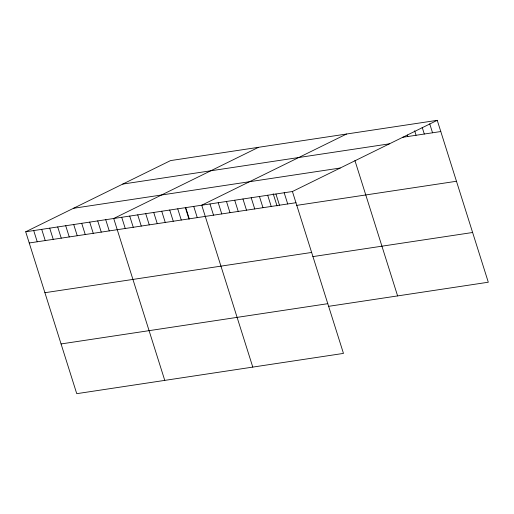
<?xml version="1.0" encoding="UTF-8"?>
<svg xmlns="http://www.w3.org/2000/svg" width="514" height="514" viewBox="0 0 514 514"><rect width="100%" height="100%" fill="white"/><g stroke="black" fill="none" stroke-linecap="round" stroke-linejoin="round"><path stroke-width="0.77" d="M25.7 231.775L292.421 191.516L343.468 353.407L76.747 393.673L25.7 231.775L170.532 160.593L437.253 120.327L488.3 282.225L328.51 306.344M258.548 147.306L113.716 218.489L164.763 380.386M346.571 134.019L201.739 205.202L252.785 367.099M292.421 191.516L437.253 120.327M402.565 137.309L440.787 131.539M122.737 184.083L389.458 143.824M73.496 208.286L340.217 168.027M29.234 242.981L295.955 202.722M296.674 205.382L456.464 181.262M44.911 292.71L311.638 252.451M312.827 256.614L472.623 232.495M61.063 343.943L327.791 303.684M429.717 123.816L432.544 132.779M422.18 127.299L424.301 134.025M414.644 130.787L416.057 135.272M407.339 135.021L407.814 136.512M354.923 160.529L397.611 295.91M284.178 192.756L287.712 203.968M275.934 194.003L279.468 205.208M273.178 193.701L277.04 205.941M267.691 195.249L271.225 206.455M259.448 196.496L262.982 207.701M251.205 197.736L254.738 208.947M242.961 198.982L246.495 210.187M234.712 200.229L238.245 211.434M226.468 201.469L230.002 212.68M218.225 202.715L221.759 213.92M209.982 203.962L213.516 215.167M193.733 206.41L197.267 217.621M185.734 207.617L189.268 218.829M185.4 207.752L189.017 219.227M177.735 208.825L181.269 220.037M169.729 210.033L173.263 221.245M161.73 211.241L165.264 222.453M153.725 212.449L157.258 223.661M145.725 213.657L149.259 224.869M137.726 214.865L141.26 226.076M129.721 216.073L133.255 227.284M121.722 217.281L125.255 228.492M105.717 219.696L109.251 230.902M97.718 220.904L101.252 232.11M89.712 222.112L93.246 233.317M81.713 223.32L85.247 234.525M73.708 224.528L77.241 235.733M65.708 225.736L69.242 236.941M57.709 226.944L61.243 238.149M49.704 228.152L53.238 239.357M41.705 229.36L45.238 240.565M33.699 230.568L37.233 241.773"/></g></svg>
